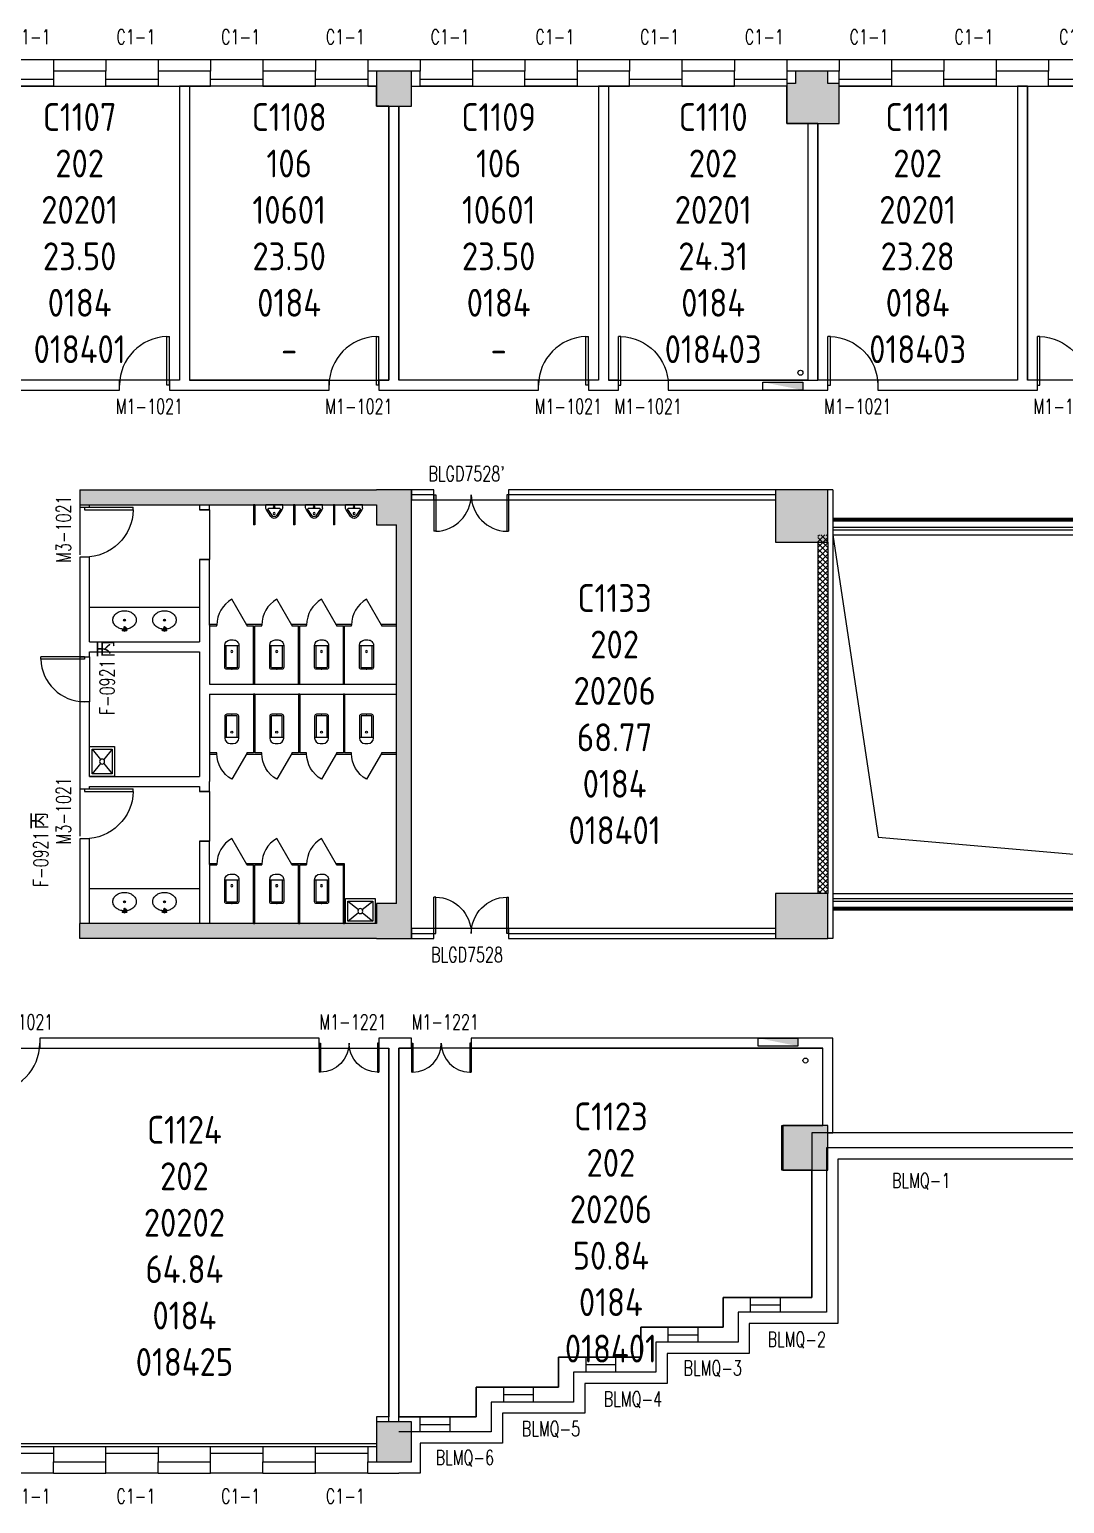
# Model space of a CAD drawing. Extents: x 1616214 to 1692011, y 310267 to 413040.
# Drawn here: x 1643669 to 1664419, y 310267 to 339840 of the extents above; entities that cross this region are included whole.
import ezdxf

# ---------------------------------------------------------------- set-up
doc = ezdxf.new("R2010")
doc.units = 0
doc.header["$LTSCALE"] = 1000
doc.header["$MEASUREMENT"] = 0
doc.linetypes.add('DASH', pattern=[0.35, 0.25, -0.1])
for name, color, linetype in [('body', 30, 'Continuous'), ('RM$', 5, 'Continuous'), ('RM$TXT', 5, 'Continuous'), ('消防', 222, 'Continuous')]:
    doc.layers.add(name, color=color, linetype=linetype)
doc.layers.get('0').freeze()
doc.styles.add('_TCH_WINDOW', font='txt.shx', dxfattribs={"height": 3.5, "bigfont": 'hztxt.shx'})
doc.styles.get("Standard").update_dxf_attribs({"font": 'gbenor.shx', "bigfont": 'gbcbig.shx'})

# ---------------------------------------------------------------- blocks, each defined once
blk = doc.blocks.new('cde')
at = {"layer": '消防'}
blk.add_hatch(color=256, dxfattribs=at).paths.add_polyline_path([(-873427, -271674), (-874227, -271674), (-873427, -271834)])
blk.add_lwpolyline([(-874227, -271674), (-873427, -271674), (-873427, -271834), (-874227, -271834)], close=True, dxfattribs=at)
blk = doc.blocks.new('$WINLIB2D$00000004')
for p, q in [((-0.5, 0.5), (0.5, 0.5)), ((-0.5, 0.241), (0.5, 0.241)), ((-0.5, -0.5), (0.5, -0.5))]:
    blk.add_line(p, q)
blk = doc.blocks.new('$DorLib2D$00000002')
for p, q in [((-0.5, 0), (-0.5, 0.4875)), ((-0.475, 0.4875), (-0.5, 0.4875)), ((-0.475, 0), (-0.475, 0.4875)), ((0.475, 0), (0.475, 0.4875)), ((0.475, 0.4875), (0.5, 0.4875)), ((0.5, 0), (0.5, 0.4875)), ((-0.5, 0), (-0.475, 0)), ((0.5, 0), (0.475, 0))]:
    blk.add_line(p, q)
at = {"lineweight": 13}
for centre, start, end in [((-0.4875, 0), 0, 88.53072), ((0.4875, 0), 91.46928, 180)]:
    blk.add_arc(centre, 0.4875, start, end, dxfattribs=at)
blk = doc.blocks.new('$DorLib2D$00000001')
for p, q in [((0.45, 0.975), (0.5, 0.975)), ((0.45, 0), (0.45, 0.975)), ((0.5, 0), (0.5, 0.975)), ((0.5, 0), (0.45, 0))]:
    blk.add_line(p, q)
at = {"lineweight": 13}
blk.add_arc((0.475, 0), 0.975, 91.4693, 180, dxfattribs=at)
blk = doc.blocks.new('$lvtry$00000221')
for p, q in [((-170, 0, 0), (170, 0, 0)), ((-170, -61, 0), (-170, 0, 0)), ((-162, -88, 0), (-69, -231, 0)), ((-124, -91, 0), (-43, -216, 0)), ((-116, -76, 0), (116, -76, 0)), ((43, -216, 0), (124, -91, 0)), ((69, -231, 0), (162, -88, 0)), ((170, -61, 0), (170, 0, 0))]:
    blk.add_line(p, q)
for centre, radius in [((0, -177, 0), 20), ((0, -38, 0), 17.7)]:
    blk.add_circle(centre, radius)
for centre, radius, start, end in [((-120, -61, 0), 50, 180, 213.0863), ((-116, -86, 0), 10, 90, 213.0863), ((0, -191, 0), 80, 210, 330), ((0, -191, 0), 50, 210, 330), ((116, -86, 0), 10, 326.9137, 90), ((120, -61, 0), 50, 326.9137, 0)]:
    blk.add_arc(centre, radius, start, end)
blk.add_point((0, -38, 0))
blk = doc.blocks.new('$lvtry$00000201')
for p, q in [((-140, -40, 0), (-140, -480, 0)), ((-110, -40, 0), (-110, -470, 0)), ((100, 0, 0), (-100, 0, 0)), ((100, -30, 0), (-100, -30, 0)), ((110, -470, 0), (110, -40, 0)), ((140, -480, 0), (140, -40, 0)), ((140, -470, 0), (-140, -470, 0)), ((-30, -590, 0), (30, -590, 0))]:
    blk.add_line(p, q)
blk.add_circle((0, -359, 0), 20)
for centre, radius, start, end in [((-100, -40, 0), 40, 90, 180), ((-100, -40, 0), 10, 90, 180), ((100, -40, 0), 40, 0, 90), ((100, -40, 0), 10, 0, 90), ((-30, -480, 0), 110, 180, 270), ((30, -480, 0), 110, 270, 0)]:
    blk.add_arc(centre, radius, start, end)
blk.add_point((0, 0))
blk = doc.blocks.new('$TCHSYS$APDOOR2D')
blk.add_line((0.5, 0), (0, 0.866))
at = {"lineweight": 13}
blk.add_arc((0.5, 0), 1, 120, 180, dxfattribs=at)
blk = doc.blocks.new('$lvtry$00000194')
for p, q in [((-17, -27, 0), (-17, -17, 0)), ((17, -27, 0), (17, -17, 0))]:
    blk.add_line(p, q)
at = {"elevation": 0}
blk.add_lwpolyline([(14, -39, -0.067374), (92, -53, -0.088152), (166, -93, -0.105269), (218, -155, -0.121685), (235, -224, -0.121685), (218, -292, -0.105269), (166, -355, -0.088152), (92, -394, -0.078966), (0, -409, -0.078966), (-92, -394, -0.088152), (-166, -355, -0.105269), (-218, -292, -0.121685), (-235, -224, -0.121685), (-218, -155, -0.105269), (-166, -93, -0.088152), (-92, -53, -0.059935), (-23, -40, -0.059935)], format="xyb", dxfattribs=at)
for centre, radius in [((0, -221, 0), 20), ((0, -27, 0), 16.7), ((0, -221, 0), 15)]:
    blk.add_circle(centre, radius)
for centre, radius, start, end in [((-40, -17, 0), 10.1, 106.6096, 258.1648), ((-64, 250, 0), 259, 274.7069, 282.3732), ((-75, -197, 0), 173, 71.36, 79.1873), ((-29, -63, 0), 6.77, 155.344, 308.3224), ((-171, 35, 0), 166, 324.8411, 338.1337), ((-171, 35, 0), 170, 324.8411, 331.3523), ((-29, -63, 0), 3.37, 155.344, 308.3224), ((100, -178, 0), 170, 132.3141, 138.8253), ((100, -178, 0), 166, 125.5327, 138.8253), ((-12, -42, 0), 10.6, 201.8924, 261.774), ((0, -17, 0), 16.7, 0, 180), ((-381, -99, 0), 372, 2.3982, 6.7627), ((0, -80, 0), 9.9, 201.7837, 338.2163), ((64, 250, 0), 259, 257.6268, 265.2931), ((381, -99, 0), 372, 170.1008, 177.6018), ((75, -197, 0), 173, 100.8127, 110.4191), ((40, -17, 0), 10.1, 281.8352, 73.3904)]:
    blk.add_arc(centre, radius, start, end)
blk.add_point((0, -17, 0))
blk = doc.blocks.new('$lvtry$00000012')
for p, q in [((-250, -50, 0), (-39, -219, 0)), ((-250, -450, 0), (-39, -281, 0)), ((39, -219, 0), (250, -50, 0)), ((39, -281, 0), (250, -450, 0))]:
    blk.add_line(p, q)
at = {"elevation": 0}
for points in [[(300, -500), (300, 0), (-300, 0), (-300, -500)], [(250, -450), (250, -50), (-250, -50), (-250, -450)]]:
    blk.add_lwpolyline(points, close=True, dxfattribs=at)
blk.add_circle((0, -250, 0), 50)

msp = doc.modelspace()

# ---------------------------------------------------------------- hatches: boundary and pattern name
at = {"layer": 'body'}
for points in [[(1650625, 338303), (1651325, 338303), (1651325, 339003), (1650625, 339003)], [(1658850, 338753), (1658850, 337953), (1659900, 337953), (1659900, 338753), (1659675, 338753), (1659675, 339003), (1659025, 339003), (1659025, 338753)], [(1644675, 330303), (1647275, 330303), (1647275, 330603), (1644675, 330603)], [(1650625, 330303), (1650625, 330603), (1647275, 330603), (1647275, 330303)], [(1650625, 329903), (1651325, 329903), (1651325, 330603), (1650625, 330603)], [(1658625, 329553), (1659675, 329553), (1659675, 330603), (1658625, 330603)], [(1651325, 329903), (1651025, 329903), (1651025, 326603), (1651325, 326603)], [(1651025, 322303), (1651325, 322303), (1651325, 326603), (1651025, 326603)], [(1658625, 321603), (1659675, 321603), (1659675, 322503), (1658625, 322503)], [(1650625, 321603), (1651325, 321603), (1651325, 322303), (1650625, 322303)], [(1647275, 321603), (1647275, 321903), (1644675, 321903), (1644675, 321603)], [(1650625, 321603), (1650625, 321903), (1647275, 321903), (1647275, 321603)], [(1658775, 316953), (1659675, 316953), (1659675, 317853), (1658775, 317853)], [(1650625, 311103), (1651325, 311103), (1651325, 311903), (1650625, 311903)]]:
    msp.add_hatch(color=256, dxfattribs=at).paths.add_polyline_path(points)
h = msp.add_hatch(dxfattribs=at)
h.set_pattern_fill('ANSI37', color=256, scale=50, style=0)
h.set_pattern_definition([(45, (-304352.87, -54526.44), (-56.1266008, 56.1266008), []), (135, (-304352.87, -54526.44), (-56.1266008, -56.1266008), [])])
h.paths.add_polyline_path([(1659475, 329703), (1659675, 329703), (1659675, 322503), (1659475, 322503)])

# ---------------------------------------------------------------- linework, layer by layer
for p, q in [((1645200, 339228), (1644150, 339228)), ((1644150, 339228), (1644150, 339003)), ((1645200, 339228), (1645200, 339003)), ((1647300, 339228), (1646250, 339228)), ((1646250, 339228), (1646250, 339003)), ((1647300, 339228), (1647300, 339003)), ((1649400, 339228), (1648350, 339228)), ((1648350, 339228), (1648350, 339003)), ((1649400, 339228), (1649400, 339003)), ((1650975, 339228), (1650450, 339228)), ((1650450, 339228), (1650450, 339003)), ((1651500, 339228), (1650975, 339228)), ((1651500, 339228), (1651500, 339003)), ((1653600, 339228), (1652550, 339228)), ((1652550, 339228), (1652550, 339003)), ((1653600, 339228), (1653600, 339003)), ((1655700, 339228), (1654650, 339228)), ((1654650, 339228), (1654650, 339003)), ((1655700, 339228), (1655700, 339003)), ((1657800, 339228), (1656750, 339228)), ((1656750, 339228), (1656750, 339003)), ((1657800, 339228), (1657800, 339003)), ((1659375, 339228), (1658850, 339228)), ((1658850, 339228), (1658850, 339003)), ((1659900, 339228), (1659375, 339228)), ((1659900, 339228), (1659900, 339003)), ((1662000, 339228), (1660950, 339228)), ((1660950, 339228), (1660950, 339003)), ((1662000, 339228), (1662000, 339003)), ((1664100, 339228), (1663050, 339228)), ((1663050, 339228), (1663050, 339003)), ((1664100, 339228), (1664100, 339003)), ((1645200, 339003), (1644150, 339003)), ((1644150, 339003), (1644150, 338703)), ((1645200, 338703), (1645200, 339003)), ((1647300, 339003), (1646250, 339003)), ((1646250, 339003), (1646250, 338703)), ((1647300, 338703), (1647300, 339003)), ((1649400, 339003), (1648350, 339003)), ((1648350, 339003), (1648350, 338703)), ((1649400, 338703), (1649400, 339003)), ((1650625, 339003), (1650450, 339003)), ((1650450, 339003), (1650450, 338703)), ((1651325, 339003), (1650625, 339003)), ((1650625, 339003), (1650625, 338303)), ((1651500, 339003), (1651325, 339003)), ((1651325, 338303), (1651325, 339003)), ((1651500, 338703), (1651500, 339003)), ((1653600, 339003), (1652550, 339003)), ((1652550, 339003), (1652550, 338703)), ((1653600, 338703), (1653600, 339003)), ((1655700, 339003), (1654650, 339003)), ((1654650, 339003), (1654650, 338703)), ((1655700, 338703), (1655700, 339003)), ((1657800, 339003), (1656750, 339003)), ((1656750, 339003), (1656750, 338703)), ((1657800, 338703), (1657800, 339003)), ((1659025, 339003), (1658850, 339003)), ((1658850, 339003), (1658850, 338753)), ((1659675, 339003), (1659025, 339003)), ((1659025, 339003), (1659025, 338753)), ((1659900, 339003), (1659675, 339003)), ((1659675, 338753), (1659675, 339003)), ((1659900, 338753), (1659900, 339003)), ((1662000, 339003), (1660950, 339003)), ((1660950, 339003), (1660950, 338703)), ((1662000, 338703), (1662000, 339003)), ((1664100, 339003), (1663050, 339003)), ((1663050, 339003), (1663050, 338703)), ((1664100, 338703), (1664100, 339003)), ((1644150, 338703), (1645200, 338703)), ((1646250, 338703), (1647300, 338703)), ((1646675, 338703), (1646675, 332803)), ((1646875, 338703), (1646675, 338703)), ((1646875, 338703), (1646875, 332803)), ((1648350, 338703), (1649400, 338703)), ((1650450, 338703), (1650625, 338703)), ((1651325, 338703), (1651500, 338703)), ((1652550, 338703), (1653600, 338703)), ((1654650, 338703), (1655700, 338703)), ((1655075, 338703), (1655075, 332803)), ((1655275, 338703), (1655075, 338703)), ((1655275, 338703), (1655275, 332803)), ((1656750, 338703), (1657800, 338703)), ((1658850, 338753), (1658850, 337953)), ((1659025, 338753), (1658850, 338753)), ((1659900, 338753), (1659675, 338753)), ((1659900, 337953), (1659900, 338753)), ((1660950, 338703), (1662000, 338703)), ((1663050, 338703), (1664100, 338703)), ((1663475, 338703), (1663475, 332803)), ((1663675, 338703), (1663475, 338703)), ((1663675, 338703), (1663675, 332803)), ((1650625, 338303), (1651325, 338303)), ((1650875, 338303), (1650875, 332803)), ((1651075, 338303), (1651075, 332803)), ((1658850, 337953), (1659900, 337953)), ((1659275, 337953), (1659275, 332803)), ((1659475, 337953), (1659475, 332803)), ((1645475, 332803), (1642675, 332803)), ((1645475, 332603), (1645475, 332803)), ((1646675, 332803), (1646475, 332803)), ((1646475, 332803), (1646475, 332603)), ((1649675, 332803), (1646875, 332803)), ((1649675, 332603), (1649675, 332803)), ((1650875, 332803), (1650675, 332803)), ((1650675, 332803), (1650675, 332603)), ((1653875, 332803), (1651075, 332803)), ((1653875, 332603), (1653875, 332803)), ((1655075, 332803), (1654875, 332803)), ((1654875, 332803), (1654875, 332603)), ((1655475, 332803), (1655275, 332803)), ((1655475, 332603), (1655475, 332803)), ((1659275, 332803), (1656475, 332803)), ((1656475, 332803), (1656475, 332603)), ((1659675, 332803), (1659475, 332803)), ((1659675, 332603), (1659675, 332803)), ((1663475, 332803), (1660675, 332803)), ((1660675, 332803), (1660675, 332603)), ((1663875, 332803), (1663675, 332803)), ((1663875, 332603), (1663875, 332803)), ((1642475, 332603), (1645475, 332603)), ((1646475, 332603), (1646675, 332603)), ((1646675, 332603), (1649675, 332603)), ((1650675, 332603), (1650875, 332603)), ((1650875, 332603), (1653875, 332603)), ((1654875, 332603), (1655075, 332603)), ((1655075, 332603), (1655475, 332603)), ((1656475, 332603), (1659275, 332603)), ((1659275, 332603), (1659675, 332603)), ((1660675, 332603), (1663475, 332603)), ((1663475, 332603), (1663875, 332603)), ((1644675, 330603), (1647275, 330603)), ((1644675, 330603), (1644675, 330303)), ((1647275, 330603), (1650625, 330603)), ((1651325, 330603), (1650625, 330603)), ((1651775, 330603), (1651325, 330603)), ((1651325, 330603), (1651325, 330403)), ((1651325, 329903), (1651325, 330603)), ((1651775, 330503), (1651325, 330503)), ((1651325, 330403), (1651775, 330403)), ((1651775, 330403), (1651775, 330603)), ((1658625, 330603), (1653275, 330603)), ((1653275, 330603), (1653275, 330403)), ((1658625, 330503), (1653275, 330503)), ((1653275, 330403), (1658625, 330403)), ((1659675, 330603), (1658625, 330603)), ((1658625, 330603), (1658625, 329553)), ((1659675, 329553), (1659675, 330603)), ((1644675, 330303), (1644675, 329303)), ((1644675, 330303), (1647275, 330303)), ((1644675, 330303), (1644675, 330253)), ((1644675, 330253), (1644875, 330253)), ((1644875, 330253), (1644875, 330303)), ((1647075, 330303), (1647075, 330203)), ((1647075, 330203), (1647275, 330203)), ((1647275, 330203), (1647275, 330303)), ((1647275, 330303), (1650625, 330303)), ((1647275, 330203), (1647275, 329203)), ((1648162, 330303), (1648162, 329903)), ((1648187, 330303), (1648162, 330303)), ((1648187, 330303), (1648187, 329903)), ((1648962, 330303), (1648962, 329903)), ((1648987, 330303), (1648962, 330303)), ((1648987, 330303), (1648987, 329903)), ((1649762, 330303), (1649762, 329903)), ((1649787, 330303), (1649762, 330303)), ((1649787, 330303), (1649787, 329903)), ((1650625, 330303), (1650625, 329903)), ((1648187, 329903), (1648162, 329903)), ((1648987, 329903), (1648962, 329903)), ((1649787, 329903), (1649762, 329903)), ((1650625, 329903), (1651025, 329903)), ((1651025, 326603), (1651025, 329903)), ((1651325, 326603), (1651325, 329903)), ((1659776, 329853), (1673775, 329853)), ((1659776, 329803), (1673775, 329803)), ((1658625, 329553), (1659675, 329553)), ((1659475, 329553), (1659475, 322503)), ((1659675, 329553), (1659675, 322503)), ((1659776, 329703), (1673775, 329703)), ((1659776, 329703), (1660680, 323636)), ((1644875, 329253), (1644675, 329253)), ((1644675, 329253), (1644675, 327453)), ((1644875, 327553), (1644875, 329253)), ((1647275, 329203), (1647075, 329203)), ((1647075, 329203), (1647075, 327890)), ((1647275, 327890), (1647275, 329203)), ((1644875, 328253), (1647075, 328253)), ((1647075, 327890), (1647075, 327553)), ((1647425, 327903), (1647275, 327903)), ((1647275, 327890), (1647275, 327453)), ((1647275, 327878), (1647425, 327878)), ((1647425, 327878), (1647425, 327903)), ((1648175, 327903), (1648025, 327903)), ((1648025, 327903), (1648025, 327878)), ((1648025, 327878), (1648162, 327878)), ((1648162, 326703), (1648162, 327878)), ((1648325, 327903), (1648175, 327903)), ((1648187, 326703), (1648187, 327878)), ((1648187, 327878), (1648325, 327878)), ((1648325, 327878), (1648325, 327903)), ((1649075, 327903), (1648925, 327903)), ((1648925, 327903), (1648925, 327878)), ((1648925, 327878), (1649062, 327878)), ((1649062, 326703), (1649062, 327878)), ((1649225, 327903), (1649075, 327903)), ((1649087, 326703), (1649087, 327878)), ((1649087, 327878), (1649225, 327878)), ((1649225, 327878), (1649225, 327903)), ((1649975, 327903), (1649825, 327903)), ((1649825, 327903), (1649825, 327878)), ((1649825, 327878), (1649962, 327878)), ((1649962, 326703), (1649962, 327878)), ((1650125, 327903), (1649975, 327903)), ((1649987, 326703), (1649987, 327878)), ((1649987, 327878), (1650125, 327878)), ((1650125, 327878), (1650125, 327903)), ((1651025, 327903), (1650725, 327903)), ((1650725, 327903), (1650725, 327878)), ((1650725, 327878), (1651025, 327878)), ((1651025, 327878), (1651025, 327903)), ((1644675, 327453), (1644675, 327253)), ((1644875, 327553), (1647075, 327553)), ((1647275, 327453), (1647275, 326703)), ((1644675, 327353), (1644675, 326353)), ((1644675, 327253), (1644875, 327253)), ((1644875, 327353), (1647075, 327353)), ((1644875, 327253), (1644875, 327353)), ((1644875, 327253), (1644875, 326353)), ((1647075, 327353), (1647075, 326603)), ((1647075, 326603), (1647075, 325316)), ((1647275, 326703), (1651025, 326703)), ((1647275, 326503), (1651025, 326503)), ((1647275, 326503), (1647275, 325316)), ((1648162, 326703), (1648187, 326703)), ((1648162, 326503), (1648162, 325329)), ((1648187, 326503), (1648162, 326503)), ((1648187, 326503), (1648187, 325329)), ((1649062, 326703), (1649087, 326703)), ((1649062, 326503), (1649062, 325329)), ((1649087, 326503), (1649062, 326503)), ((1649087, 326503), (1649087, 325329)), ((1649962, 326703), (1649987, 326703)), ((1649962, 326503), (1649962, 325329)), ((1649987, 326503), (1649962, 326503)), ((1649987, 326503), (1649987, 325329)), ((1651025, 322303), (1651025, 326603)), ((1651325, 322303), (1651325, 326603)), ((1644875, 326353), (1644675, 326353)), ((1644675, 326353), (1644675, 324753)), ((1644875, 324853), (1644875, 326353)), ((1647075, 325316), (1647075, 324853)), ((1647425, 325329), (1647275, 325329)), ((1647275, 325316), (1647275, 324753)), ((1647275, 325304), (1647425, 325304)), ((1647425, 325304), (1647425, 325329)), ((1648162, 325329), (1648025, 325329)), ((1648025, 325329), (1648025, 325304)), ((1648025, 325304), (1648175, 325304)), ((1648175, 325304), (1648325, 325304)), ((1648325, 325329), (1648187, 325329)), ((1648325, 325304), (1648325, 325329)), ((1649062, 325329), (1648925, 325329)), ((1648925, 325329), (1648925, 325304)), ((1648925, 325304), (1649075, 325304)), ((1649075, 325304), (1649225, 325304)), ((1649225, 325329), (1649087, 325329)), ((1649225, 325304), (1649225, 325329)), ((1649962, 325329), (1649825, 325329)), ((1649825, 325329), (1649825, 325304)), ((1649825, 325304), (1649975, 325304)), ((1649975, 325304), (1650125, 325304)), ((1650125, 325329), (1649987, 325329)), ((1650125, 325304), (1650125, 325329)), ((1651025, 325329), (1650725, 325329)), ((1650725, 325329), (1650725, 325304)), ((1650725, 325304), (1651025, 325304)), ((1651025, 325304), (1651025, 325329)), ((1644675, 324803), (1644675, 323903)), ((1644675, 324753), (1644675, 324603)), ((1644875, 324853), (1647075, 324853)), ((1647275, 324553), (1647275, 324753)), ((1644675, 324653), (1644675, 323653)), ((1644675, 324603), (1644875, 324603)), ((1644875, 324653), (1647075, 324653)), ((1644875, 324603), (1644875, 324653)), ((1647075, 324653), (1647075, 324553)), ((1647075, 324553), (1647275, 324553)), ((1647275, 324553), (1647275, 323553)), ((1644875, 323603), (1644675, 323603)), ((1644675, 323603), (1644675, 321903)), ((1644875, 321903), (1644875, 323603)), ((1647275, 323553), (1647075, 323553)), ((1647075, 323553), (1647075, 323090)), ((1647275, 323090), (1647275, 323553)), ((1660680, 323636), (1673775, 322503)), ((1647075, 323090), (1647075, 321903)), ((1647425, 323103), (1647275, 323103)), ((1647275, 323090), (1647275, 321903)), ((1647275, 323078), (1647425, 323078)), ((1647425, 323078), (1647425, 323103)), ((1648175, 323103), (1648025, 323103)), ((1648025, 323103), (1648025, 323078)), ((1648025, 323078), (1648162, 323078)), ((1648162, 321903), (1648162, 323078)), ((1648325, 323103), (1648175, 323103)), ((1648187, 321903), (1648187, 323078)), ((1648187, 323078), (1648325, 323078)), ((1648325, 323078), (1648325, 323103)), ((1649075, 323103), (1648925, 323103)), ((1648925, 323103), (1648925, 323078)), ((1648925, 323078), (1649062, 323078)), ((1649062, 321903), (1649062, 323078)), ((1649225, 323103), (1649075, 323103)), ((1649087, 321903), (1649087, 323078)), ((1649087, 323078), (1649225, 323078)), ((1649225, 323078), (1649225, 323103)), ((1649987, 323103), (1649825, 323103)), ((1649825, 323103), (1649825, 323078)), ((1649825, 323078), (1649962, 323078)), ((1649962, 321903), (1649962, 323078)), ((1649987, 321903), (1649987, 323103)), ((1644875, 322603), (1647075, 322603)), ((1659675, 322503), (1658625, 322503)), ((1658625, 322503), (1658625, 321603)), ((1659675, 321603), (1659675, 322503)), ((1659776, 322503), (1673775, 322503)), ((1659776, 322403), (1673775, 322403)), ((1659776, 322353), (1673775, 322353)), ((1651025, 322303), (1650625, 322303)), ((1650625, 322303), (1650625, 321903)), ((1651325, 321603), (1651325, 322303)), ((1647275, 321903), (1644675, 321903)), ((1644675, 321603), (1644675, 321903)), ((1650625, 321903), (1647275, 321903)), ((1648162, 321903), (1648187, 321903)), ((1649062, 321903), (1649087, 321903)), ((1649962, 321903), (1649987, 321903)), ((1651775, 321803), (1651325, 321803)), ((1651325, 321803), (1651325, 321603)), ((1651775, 321603), (1651775, 321803)), ((1658625, 321803), (1653275, 321803)), ((1653275, 321803), (1653275, 321603)), ((1647275, 321603), (1644675, 321603)), ((1650625, 321603), (1647275, 321603)), ((1650625, 321603), (1651325, 321603)), ((1651325, 321703), (1651775, 321703)), ((1651325, 321603), (1651775, 321603)), ((1653275, 321703), (1658625, 321703)), ((1653275, 321603), (1658625, 321603)), ((1658625, 321603), (1659675, 321603)), ((1649475, 319603), (1643875, 319603)), ((1643875, 319603), (1643875, 319403)), ((1643875, 319403), (1649475, 319403)), ((1649475, 319403), (1649475, 319603)), ((1650875, 319603), (1650675, 319603)), ((1650675, 319603), (1650675, 319403)), ((1650675, 319403), (1650875, 319403)), ((1651325, 319603), (1650875, 319603)), ((1650875, 311903), (1650875, 319403)), ((1651075, 311903), (1651075, 319403)), ((1651075, 319403), (1651325, 319403)), ((1651325, 319403), (1651325, 319603)), ((1659775, 319603), (1652525, 319603)), ((1652525, 319603), (1652525, 319403)), ((1652525, 319403), (1659575, 319403)), ((1659575, 317853), (1659575, 319403)), ((1659775, 317703), (1659775, 319603)), ((1659675, 317853), (1658775, 317853)), ((1658775, 317853), (1658775, 316953)), ((1659675, 316953), (1659675, 317853)), ((1659675, 317703), (1659775, 317703)), ((1658775, 316953), (1659675, 316953)), ((1658126, 314103), (1658126, 314403)), ((1658726, 314103), (1658726, 314403)), ((1658126, 314253), (1658726, 314253)), ((1656476, 313503), (1656476, 313803)), ((1657076, 313503), (1657076, 313803)), ((1656476, 313653), (1657076, 313653)), ((1654826, 312903), (1654826, 313203)), ((1655426, 312903), (1655426, 313203)), ((1654826, 313053), (1655426, 313053)), ((1653176, 312303), (1653176, 312603)), ((1653776, 312303), (1653776, 312603)), ((1653176, 312453), (1653776, 312453)), ((1651500, 311703), (1651500, 312003)), ((1652100, 311703), (1652100, 312003)), ((1651325, 311903), (1650625, 311903)), ((1650625, 311903), (1650625, 311103)), ((1651325, 311103), (1651325, 311903)), ((1651500, 311853), (1652100, 311853)), ((1645200, 311403), (1644150, 311403)), ((1644150, 311403), (1644150, 311103)), ((1645200, 311103), (1645200, 311403)), ((1647300, 311403), (1646250, 311403)), ((1646250, 311403), (1646250, 311103)), ((1647300, 311103), (1647300, 311403)), ((1649400, 311403), (1648350, 311403)), ((1648350, 311403), (1648350, 311103)), ((1649400, 311103), (1649400, 311403)), ((1650625, 311403), (1650450, 311403)), ((1650450, 311403), (1650450, 311103)), ((1644150, 311103), (1645200, 311103)), ((1644150, 310878), (1644150, 311103)), ((1645200, 310878), (1645200, 311103)), ((1646250, 311103), (1647300, 311103)), ((1646250, 310878), (1646250, 311103)), ((1647300, 310878), (1647300, 311103)), ((1648350, 311103), (1649400, 311103)), ((1648350, 310878), (1648350, 311103)), ((1649400, 310878), (1649400, 311103)), ((1650450, 311103), (1650625, 311103)), ((1650450, 310878), (1650450, 311103)), ((1650625, 311103), (1651325, 311103)), ((1644150, 310878), (1645200, 310878)), ((1646250, 310878), (1647300, 310878)), ((1648350, 310878), (1649400, 310878)), ((1650450, 310878), (1651075, 310878))]:
    msp.add_line(p, q, dxfattribs=at)
at = {"layer": 'body', "linetype": 'DASH'}
for p, q in [((1647275, 330203), (1647075, 330203)), ((1647075, 329203), (1647275, 329203)), ((1647275, 324553), (1647075, 324553)), ((1647075, 323553), (1647275, 323553))]:
    msp.add_line(p, q, dxfattribs=at)
at = {"layer": 'body'}
for points in [[(1673775, 312103), (1672605, 312103), (1672605, 312803), (1671135, 312803), (1671135, 313503), (1669665, 313503), (1669665, 314203), (1668195, 314203), (1668195, 314903), (1666725, 314903), (1666725, 315603), (1665255, 315603), (1665255, 317703), (1659350, 317703), (1659350, 314403), (1657575, 314403), (1657575, 313803), (1655925, 313803), (1655925, 313203), (1654275, 313203), (1654275, 312603), (1652625, 312603), (1652625, 312003), (1651075, 312003)], [(1673775, 311803), (1672305, 311803), (1672305, 312503), (1670835, 312503), (1670835, 313203), (1669365, 313203), (1669365, 313903), (1667895, 313903), (1667895, 314603), (1666425, 314603), (1666425, 315303), (1664955, 315303), (1664955, 317403), (1659650, 317403), (1659650, 314103), (1657875, 314103), (1657875, 313503), (1656225, 313503), (1656225, 312903), (1654575, 312903), (1654575, 312303), (1652925, 312303), (1652925, 311703), (1651075, 311703)], [(1664730, 317178), (1659875, 317178), (1659875, 313878), (1658100, 313878), (1658100, 313278), (1656450, 313278), (1656450, 312678), (1654800, 312678), (1654800, 312078), (1653150, 312078), (1653150, 311478), (1651500, 311478), (1651500, 310878), (1651075, 310878)]]:
    msp.add_lwpolyline(points, dxfattribs=at)
at = {"layer": 'RM$'}
for points in [[(1642675, 338303), (1642925, 338303), (1642925, 338703), (1646675, 338703), (1646675, 332803), (1642675, 332803)], [(1646875, 338703), (1646875, 332803), (1650875, 332803), (1650875, 338303), (1650625, 338303), (1650625, 338703)], [(1651075, 338303), (1651325, 338303), (1651325, 338703), (1655075, 338703), (1655075, 332803), (1651075, 332803)], [(1655275, 338703), (1655275, 332803), (1659475, 332803), (1659475, 337953), (1658850, 337953), (1658850, 338703)], [(1659475, 337953), (1659900, 337953), (1659900, 338703), (1663475, 338703), (1663475, 332803), (1659475, 332803)], [(1667675, 338703), (1667675, 332803), (1663675, 332803), (1663675, 338703)], [(1651325, 330403), (1658625, 330403), (1658625, 329553), (1659475, 329553), (1659475, 322503), (1658625, 322503), (1658625, 321803), (1651325, 321803)], [(1642675, 319403), (1650875, 319403), (1650875, 312003), (1650625, 312003), (1650625, 311466), (1642925, 311466), (1642925, 311903), (1642675, 311903)]]:
    msp.add_lwpolyline(points, close=True, dxfattribs=at)
msp.add_lwpolyline([(1651075, 319403), (1651075, 312003), (1652625, 312003), (1652625, 312603), (1654275, 312603), (1654275, 313203), (1655925, 313203), (1655925, 313803), (1657575, 313803), (1657575, 314403), (1659350, 314403), (1659350, 316953), (1658750, 316953), (1658750, 317853), (1659575, 317853), (1659575, 319403), (1651075, 319403)], dxfattribs=at)
at = {"layer": '消防'}
for p, q in [((1659776, 330603), (1659676, 330603)), ((1659776, 330603), (1659776, 321603)), ((1659776, 321603), (1659676, 321603))]:
    msp.add_line(p, q, dxfattribs=at)
at = {"layer": '消防', "const_width": 80}
for points in [[(1659776, 330003), (1673775, 330003)], [(1659776, 322203), (1673775, 322203)]]:
    msp.add_lwpolyline(points, dxfattribs=at)
at = {"layer": '消防', "linetype": 'Continuous'}
for centre in [(1659125, 332953), (1659225, 319154)]:
    msp.add_circle(centre, 50, dxfattribs=at)

# ---------------------------------------------------------------- block references
at = {"layer": 'body'}
ref = msp.add_blockref('$WINLIB2D$00000004', (1643625, 338966), dxfattribs=dict(at, xscale=1050, yscale=525, zscale=1050, rotation=180))
ref.add_attrib('A', 'C1-1', (1643310, 339542), dxfattribs={"height": 297.5, "style": '_TCH_WINDOW', "width": 0.705882})
ref = msp.add_blockref('$WINLIB2D$00000004', (1645725, 338966), dxfattribs=dict(at, xscale=1050, yscale=525, zscale=1050, rotation=180))
ref.add_attrib('A', 'C1-1', (1645410, 339542), dxfattribs={"height": 297.5, "style": '_TCH_WINDOW', "width": 0.705882})
ref = msp.add_blockref('$WINLIB2D$00000004', (1647825, 338966), dxfattribs=dict(at, xscale=1050, yscale=525, zscale=1050, rotation=180))
ref.add_attrib('A', 'C1-1', (1647510, 339542), dxfattribs={"height": 297.5, "style": '_TCH_WINDOW', "width": 0.705882})
ref = msp.add_blockref('$WINLIB2D$00000004', (1649925, 338966), dxfattribs=dict(at, xscale=1050, yscale=525, zscale=1050, rotation=180))
ref.add_attrib('A', 'C1-1', (1649610, 339542), dxfattribs={"height": 297.5, "style": '_TCH_WINDOW', "width": 0.705882})
ref = msp.add_blockref('$WINLIB2D$00000004', (1652025, 338966), dxfattribs=dict(at, xscale=1050, yscale=525, zscale=1050, rotation=179.9999999999984))
ref.add_attrib('A', 'C1-1', (1651710, 339542), dxfattribs={"height": 297.5, "rotation": 360, "style": '_TCH_WINDOW', "width": 0.705882})
ref = msp.add_blockref('$WINLIB2D$00000004', (1654125, 338966), dxfattribs=dict(at, xscale=1050, yscale=525, zscale=1050, rotation=179.9999999999984))
ref.add_attrib('A', 'C1-1', (1653810, 339542), dxfattribs={"height": 297.5, "rotation": 360, "style": '_TCH_WINDOW', "width": 0.705882})
ref = msp.add_blockref('$WINLIB2D$00000004', (1656225, 338966), dxfattribs=dict(at, xscale=1050, yscale=525, zscale=1050, rotation=179.9999999999984))
ref.add_attrib('A', 'C1-1', (1655910, 339542), dxfattribs={"height": 297.5, "rotation": 360, "style": '_TCH_WINDOW', "width": 0.705882})
ref = msp.add_blockref('$WINLIB2D$00000004', (1658325, 338966), dxfattribs=dict(at, xscale=1050, yscale=525, zscale=1050, rotation=179.9999999999984))
ref.add_attrib('A', 'C1-1', (1658010, 339542), dxfattribs={"height": 297.5, "rotation": 360, "style": '_TCH_WINDOW', "width": 0.705882})
ref = msp.add_blockref('$WINLIB2D$00000004', (1660425, 338966), dxfattribs=dict(at, xscale=1050, yscale=525, zscale=1050, rotation=179.9999999999984))
ref.add_attrib('A', 'C1-1', (1660110, 339542), dxfattribs={"height": 297.5, "rotation": 360, "style": '_TCH_WINDOW', "width": 0.705882})
ref = msp.add_blockref('$WINLIB2D$00000004', (1662525, 338966), dxfattribs=dict(at, xscale=1050, yscale=525, zscale=1050, rotation=179.9999999999984))
ref.add_attrib('A', 'C1-1', (1662210, 339542), dxfattribs={"height": 297.5, "rotation": 360, "style": '_TCH_WINDOW', "width": 0.705882})
ref = msp.add_blockref('$WINLIB2D$00000004', (1664625, 338966), dxfattribs=dict(at, xscale=1050, yscale=525, zscale=1050, rotation=179.9999999999984))
ref.add_attrib('A', 'C1-1', (1664310, 339542), dxfattribs={"height": 297.5, "rotation": 360, "style": '_TCH_WINDOW', "width": 0.705882})
ref = msp.add_blockref('$DorLib2D$00000001', (1645975, 332703), dxfattribs=dict(at, xscale=-1000, yscale=-1000, zscale=-1000, rotation=180))
ref.add_attrib('A', 'M1-1021', (1645397, 332130), dxfattribs={"height": 297.5, "style": '_TCH_WINDOW', "width": 0.705882})
ref = msp.add_blockref('$DorLib2D$00000001', (1650175, 332703), dxfattribs=dict(at, xscale=-1000, yscale=-1000, zscale=-1000, rotation=180))
ref.add_attrib('A', 'M1-1021', (1649597, 332130), dxfattribs={"height": 297.5, "style": '_TCH_WINDOW', "width": 0.705882})
ref = msp.add_blockref('$DorLib2D$00000001', (1654375, 332703), dxfattribs=dict(at, xscale=-1000, yscale=-1000, zscale=-1000, rotation=180))
ref.add_attrib('A', 'M1-1021', (1653797, 332130), dxfattribs={"height": 297.5, "style": '_TCH_WINDOW', "width": 0.705882})
ref = msp.add_blockref('$DorLib2D$00000001', (1655975, 332703), dxfattribs=dict(at, xscale=1000, yscale=-1000, zscale=1000, rotation=180))
ref.add_attrib('A', 'M1-1021', (1655397, 332130), dxfattribs={"height": 297.5, "style": '_TCH_WINDOW', "width": 0.705882})
ref = msp.add_blockref('$DorLib2D$00000001', (1660175, 332703), dxfattribs=dict(at, xscale=1000, yscale=-1000, zscale=1000, rotation=180))
ref.add_attrib('A', 'M1-1021', (1659597, 332130), dxfattribs={"height": 297.5, "style": '_TCH_WINDOW', "width": 0.705882})
ref = msp.add_blockref('$DorLib2D$00000001', (1664375, 332703), dxfattribs=dict(at, xscale=1000, yscale=-1000, zscale=1000, rotation=180))
ref.add_attrib('A', 'M1-1021', (1663797, 332130), dxfattribs={"height": 297.5, "style": '_TCH_WINDOW', "width": 0.705882})
ref = msp.add_blockref('$DorLib2D$00000002', (1652525, 330503), dxfattribs=dict(at, xscale=1500, yscale=1500, zscale=1500, rotation=179.9999999997009))
ref.add_attrib('A', "BLGD7528'", (1651667, 330780), dxfattribs={"height": 297.5, "rotation": 360, "style": '_TCH_WINDOW', "width": 0.705882})
ref = msp.add_blockref('$DorLib2D$00000001', (1644775, 329753), dxfattribs=dict(at, xscale=1000, yscale=-1000, zscale=1000, rotation=90))
ref.add_attrib('A', 'M3-1021', (1644499, 329141), dxfattribs={"height": 297.5, "rotation": 90, "style": '_TCH_WINDOW', "width": 0.705882})
for name, p, yscale, rotation in [('$lvtry$00000221', (1648575, 330303, 0), -0.9999999999999998, 180.0000000000001), ('$lvtry$00000221', (1649375, 330303, 0), -0.9999999999999998, 180.0000000000001), ('$lvtry$00000221', (1650175, 330303, 0), -0.9999999999999998, 180.0000000000001), ('$lvtry$00000012', (1644875, 325153, 0), -1, 270.0000000002892)]:
    msp.add_blockref(name, p, dxfattribs=dict(at, yscale=yscale, rotation=rotation))
at = {"layer": 'body', "xscale": 600, "zscale": 25}
for p, yscale in [((1647725, 327890), 600), ((1648625, 327890), 600), ((1649525, 327890), 600), ((1650425, 327890), 600), ((1647725, 325316), -600), ((1648625, 325316), -600), ((1649525, 325316), -600), ((1650425, 325316), -600), ((1647725, 323090), 600), ((1648625, 323090), 600), ((1649525, 323090), 600)]:
    msp.add_blockref('$TCHSYS$APDOOR2D', p, dxfattribs=dict(at, yscale=yscale))
at = {"layer": 'body', "rotation": 179.9999999995998}
for p in [(1645575, 327769, 0), (1646375, 327769, 0), (1645575, 322119, 0), (1646375, 322119, 0)]:
    msp.add_blockref('$lvtry$00000194', p, dxfattribs=at)
at = {"layer": 'body'}
for name, p, yscale in [('$lvtry$00000201', (1647725, 327003, -400), -0.9999999999999998), ('$lvtry$00000201', (1648625, 327003, -400), -0.9999999999999998), ('$lvtry$00000201', (1649525, 327003, -400), -0.9999999999999998), ('$lvtry$00000201', (1650425, 327003, -400), -0.9999999999999998), ('$lvtry$00000201', (1647725, 322303, -400), -0.9999999999999998), ('$lvtry$00000201', (1648625, 322303, -400), -0.9999999999999998), ('$lvtry$00000201', (1649525, 322303, -400), -0.9999999999999998), ('$lvtry$00000012', (1650301, 321903, 0), -1)]:
    msp.add_blockref(name, p, dxfattribs=dict(at, yscale=yscale))
at = {"layer": 'body', "xscale": 900, "yscale": 900, "zscale": 900, "rotation": 90}
msp.add_blockref('$DorLib2D$00000001', (1644775, 326803), dxfattribs=at)
at = {"layer": 'body'}
for p in [(1647725, 326103, -400), (1648625, 326103, -400), (1649525, 326103, -400), (1650425, 326103, -400)]:
    msp.add_blockref('$lvtry$00000201', p, dxfattribs=at)
ref = msp.add_blockref('$DorLib2D$00000001', (1644775, 324103), dxfattribs=dict(at, xscale=1000, yscale=-1000, zscale=1000, rotation=90))
ref.add_attrib('A', 'M3-1021', (1644499, 323491), dxfattribs={"height": 297.5, "rotation": 90, "style": '_TCH_WINDOW', "width": 0.705882})
ref = msp.add_blockref('$DorLib2D$00000002', (1652525, 321703), dxfattribs=dict(at, xscale=-1500, yscale=1500, zscale=-1500))
ref.add_attrib('A', 'BLGD7528', (1651720, 321130), dxfattribs={"height": 297.5, "style": '_TCH_WINDOW', "width": 0.705882})
ref = msp.add_blockref('$DorLib2D$00000001', (1643375, 319503), dxfattribs=dict(at, xscale=1000, yscale=1000, zscale=1000, rotation=180))
ref.add_attrib('A', 'M1-1021', (1642797, 319780), dxfattribs={"height": 297.5, "style": '_TCH_WINDOW', "width": 0.705882})
ref = msp.add_blockref('$DorLib2D$00000002', (1650075, 319503), dxfattribs=dict(at, xscale=-1200, yscale=1200, zscale=-1200, rotation=180))
ref.add_attrib('A', 'M1-1221', (1649480, 319780), dxfattribs={"height": 297.5, "style": '_TCH_WINDOW', "width": 0.705882})
ref = msp.add_blockref('$DorLib2D$00000002', (1651925, 319503), dxfattribs=dict(at, xscale=1200, yscale=1200, zscale=1200, rotation=180))
ref.add_attrib('A', 'M1-1221', (1651330, 319780), dxfattribs={"height": 297.5, "style": '_TCH_WINDOW', "width": 0.705882})
ref = msp.add_blockref('$WINLIB2D$00000004', (1643625, 311141), dxfattribs=dict(at, xscale=-1050, yscale=525, zscale=-1050))
ref.add_attrib('A', 'C1-1', (1643310, 310267), dxfattribs={"height": 297.5, "style": '_TCH_WINDOW', "width": 0.705882})
ref = msp.add_blockref('$WINLIB2D$00000004', (1645725, 311141), dxfattribs=dict(at, xscale=-1050, yscale=525, zscale=-1050))
ref.add_attrib('A', 'C1-1', (1645410, 310267), dxfattribs={"height": 297.5, "style": '_TCH_WINDOW', "width": 0.705882})
ref = msp.add_blockref('$WINLIB2D$00000004', (1647825, 311141), dxfattribs=dict(at, xscale=-1050, yscale=525, zscale=-1050))
ref.add_attrib('A', 'C1-1', (1647510, 310267), dxfattribs={"height": 297.5, "style": '_TCH_WINDOW', "width": 0.705882})
ref = msp.add_blockref('$WINLIB2D$00000004', (1649925, 311141), dxfattribs=dict(at, xscale=-1050, yscale=525, zscale=-1050))
ref.add_attrib('A', 'C1-1', (1649610, 310267), dxfattribs={"height": 297.5, "style": '_TCH_WINDOW', "width": 0.705882})
at = {"layer": '消防'}
for p in [(2532601, 604438), (2532501, 591278)]:
    msp.add_blockref('cde', p, dxfattribs=at)

# ---------------------------------------------------------------- texts
at = {"layer": 'body', "style": '_TCH_WINDOW'}
for p in [(1645375, 327240), (1644044, 323790)]:
    msp.add_text('丙', height=350, rotation=90, dxfattribs=at).set_placement(p)
at = {"layer": 'body', "style": '_TCH_WINDOW', "width": 0.705882}
for p in [(1645375, 326085), (1644044, 322635)]:
    msp.add_text('F-0921', height=297.5, rotation=90, dxfattribs=at).set_placement(p)
for s, p in [('BLMQ-1', (1660961, 316598)), ('BLMQ-2', (1658466, 313413)), ('BLMQ-3', (1656781, 312837)), ('BLMQ-4', (1655182, 312215)), ('BLMQ-5', (1653539, 311620)), ('BLMQ-6', (1651812, 311040))]:
    msp.add_text(s, height=297.5, dxfattribs=at).set_placement(p)
at = {"layer": 'RM$TXT', "char_height": 558.8, "attachment_point": 8}
for s, insert in [('C1107^M^J202^M^J20201^M^J23.50^M^J0184^M^J018401^M^J', (1644675, 333146)), ('C1108^M^J106^M^J10601^M^J23.50^M^J0184^M^J-^M^J', (1648875, 333146)), ('C1109^M^J106^M^J10601^M^J23.50^M^J0184^M^J-^M^J', (1653075, 333146)), ('C1110^M^J202^M^J20201^M^J24.31^M^J0184^M^J018403^M^J', (1657375, 333146)), ('C1111^M^J202^M^J20201^M^J23.28^M^J0184^M^J018403^M^J', (1661475, 333146)), ('C1133^M^J202^M^J20206^M^J68.77^M^J0184^M^J018401^M^J', (1655400, 323496)), ('C1123^M^J202^M^J20206^M^J50.84^M^J0184^M^J018401^M^J', (1655325, 313096)), ('C1124^M^J202^M^J20202^M^J64.84^M^J0184^M^J018425^M^J', (1646775, 312827))]:
    msp.add_mtext(s, dxfattribs=dict(at, insert=insert))

doc.saveas('drawing.dxf')
